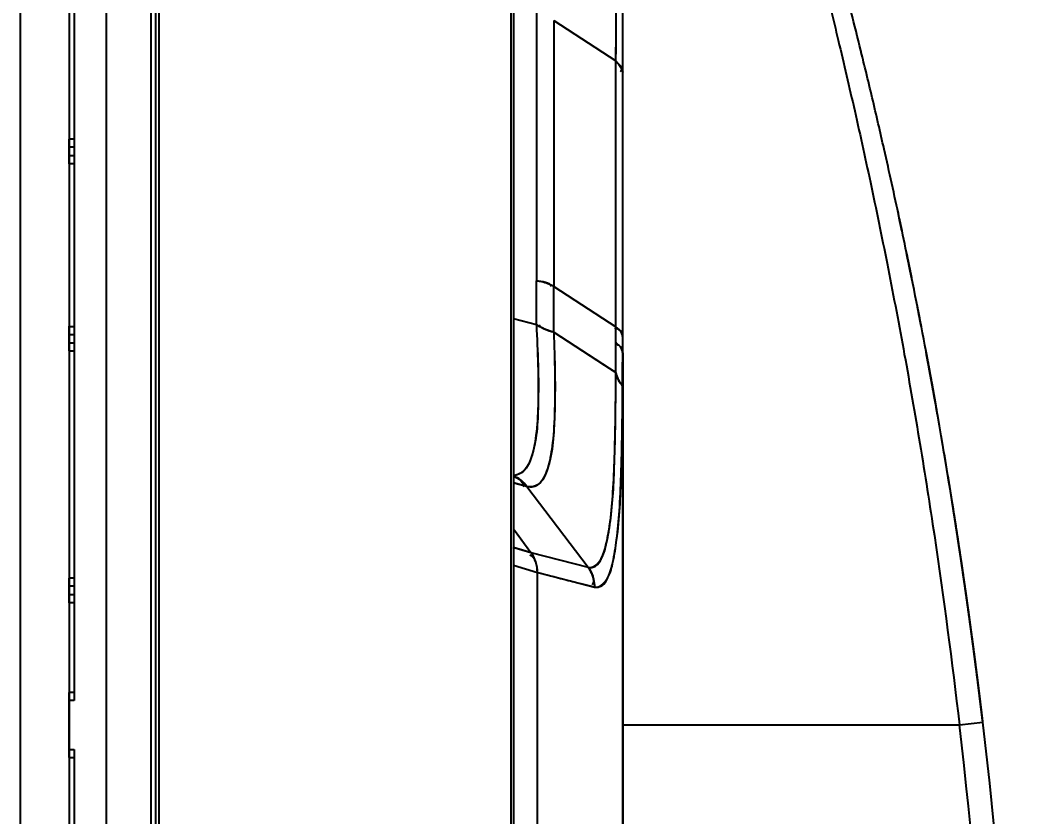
# Model space of a CAD drawing. Header units: millimetres. Extents: x -1070 to 42146, y 1440 to 12921.
# Drawn here: x 6337.7 to 6400.3, y 3512.2 to 3561.1 of the extents above; entities that cross this region are included whole.
import ezdxf

# ---------------------------------------------------------------- set-up
doc = ezdxf.new("R2010")
doc.units = ezdxf.units.MM
for name, color, linetype in [('06___PRT_ALL_SURFS', 7, 'Continuous'), ('DIM', 4, 'Continuous'), ('DW-PLUS-XIANGTI实线CONTINUOUS', 7, 'Continuous')]:
    doc.layers.add(name, color=color, linetype=linetype)
doc.styles.get("Standard").update_dxf_attribs({"font": 'arial.ttf'})
doc.dimstyles.new('ISO-200', dxfattribs={"dimtxt": 30, "dimasz": 25, "dimexe": 1.25, "dimexo": 5, "dimgap": 5, "dimtad": 1, "dimtoh": 1, "dimdec": 1, "dimdsep": 46, "dimtxsty": 'Standard', "dimcen": 2.5, "dimadec": 0, "dimazin": 0, "dimtfac": 1, "dimtdec": 1, "dimtmove": 0, "dimatfit": 3, "dimfxl": 1, "dimarcsym": 0})

# ---------------------------------------------------------------- blocks, each defined once
blk = doc.blocks.new('*D132')
at = {"layer": 'Defpoints', "color": 0, "transparency": 16777216}
for p in [(6369.185, 3662.826), (6369.185, 2872.826), (6505.484, 2872.826)]:
    blk.add_point(p, dxfattribs=at)
at = {"layer": 'DIM', "color": 0, "lineweight": -2, "transparency": 16777216}
for p, q in [((6374.185, 3662.826), (6506.734, 3662.826)), ((6505.484, 3637.826), (6505.484, 2897.826)), ((6374.185, 2872.826), (6506.734, 2872.826))]:
    blk.add_line(p, q, dxfattribs=at)
at = {"layer": 'DIM', "color": 0, "transparency": 16777216}
for points in [[(6501.317, 3637.826), (6509.65, 3637.826), (6505.484, 3662.826)], [(6501.317, 2897.826), (6509.65, 2897.826), (6505.484, 2872.826)]]:
    blk.add_solid(points, dxfattribs=at)
at = {"layer": 'DIM', "color": 0, "lineweight": -3, "transparency": 16777216, "insert": (6481.064, 3267.136), "char_height": 30, "attachment_point": 5, "rotation": 90}
blk.add_mtext('790 [2\'-7 1/8"]', dxfattribs=at)

msp = doc.modelspace()

# ---------------------------------------------------------------- linework, layer by layer
at = {"color": 1, "lineweight": -3}
msp.add_lwpolyline([(6337.685, 3767.826), (6340.685, 3767.826), (6340.685, 2767.826), (6337.685, 2767.826)], close=True, dxfattribs=at)
at = {"color": 7, "linetype": 'Continuous', "lineweight": -3}
for start, end in [(13.82424, 14.23148), (13.80299, 13.82424), (13.59544, 13.80299), (13.04452, 13.59544), (12.77716, 13.04452), (12.77518, 12.77716), (12.04874, 12.77518), (12.0485, 12.12433), (11.68363, 12.04874), (12.03784, 12.04874), (11.90412, 12.04855), (11.97732, 12.04858), (11.91007, 12.04851), (11.96724, 12.04849), (12.0463, 12.04849), (12.03761, 12.0485), (12.03837, 12.0485), (12.00791, 12.04849), (11.95846, 12.0485), (11.99602, 12.0485), (11.9182, 12.0484), (12.00069, 12.0485), (11.9129, 12.04841), (11.97265, 12.0485), (12.01835, 12.04819), (11.95476, 12.04735), (11.91388, 12.0475), (12.01952, 12.03837), (12.00937, 12.01952), (12.00235, 12.00937), (11.99789, 12.00235), (11.98001, 11.99789), (10.64154, 11.68363), (11.52324, 11.68342), (11.44518, 11.68347), (11.44501, 11.68346), (11.54362, 11.68342), (11.43134, 11.68341), (11.48669, 11.68338), (11.54758, 11.68342), (11.52952, 11.68339), (11.48085, 11.68341), (11.41702, 11.68341), (11.42198, 11.68341), (11.4831, 11.68304), (11.42799, 11.68293), (11.49352, 11.68258), (11.44403, 11.68251), (11.5084, 11.68191), (11.5466, 11.67401), (11.60401, 11.64018), (11.604, 11.64014), (11.59886, 11.63814), (11.58728, 11.63521), (11.58959, 11.63489), (11.58042, 11.62976), (11.61311, 11.62711), (11.61306, 11.6215), (11.61294, 11.62138), (11.555, 11.61662), (11.60578, 11.61364), (11.60589, 11.61306), (11.58759, 11.61311), (11.60403, 11.60589), (11.59895, 11.60403), (11.45189, 11.60401), (11.59304, 11.59895), (11.59295, 11.59886), (11.58967, 11.59304), (11.58733, 11.58967), (11.5851, 11.58959), (11.58175, 11.58759), (11.58517, 11.58733), (11.58319, 11.58728), (11.58324, 11.58517), (11.58045, 11.58324), (11.57819, 11.58045), (11.57816, 11.58042), (11.07975, 11.10372), (10.94212, 11.07975), (10.9054, 10.94212), (10.45209, 10.64204), (10.42013, 10.6416), (10.52593, 10.64162), (10.50859, 10.64141), (10.06673, 10.64154), (10.46332, 10.64138), (10.52824, 10.64138), (10.44571, 10.64138), (10.33652, 10.64137), (10.37766, 10.64137), (10.3763, 10.64138), (10.47141, 10.64138), (10.53089, 10.64137), (10.56044, 10.64138), (10.48114, 10.64137), (10.40379, 10.64137), (10.3115, 10.64136), (10.39858, 10.64136), (10.41951, 10.64137), (10.54181, 10.6413), (10.45515, 10.64126), (10.31834, 10.64135), (10.3818, 10.64125), (10.51342, 10.64137), (10.51962, 10.64137), (10.54954, 10.64136), (10.55319, 10.64136), (10.53057, 10.64137), (10.48741, 10.63984), (10.06673, 10.63034), (10.06662, 10.63018), (10.06577, 10.62464), (10.06663, 10.62439), (10.06663, 10.61724), (10.56946, 10.61698), (10.06662, 10.61673), (10.56708, 10.56946), (10.06717, 10.56833), (10.56153, 10.56708), (10.06663, 10.5664), (10.06657, 10.56481), (10.55429, 10.56153), (10.06657, 10.56044), (10.55069, 10.55429), (10.06661, 10.55319), (10.54341, 10.55069), (10.06661, 10.54954), (10.53239, 10.54341), (10.06654, 10.54181), (10.53006, 10.53239), (10.06661, 10.53089), (10.06661, 10.53057), (10.52767, 10.53006), (10.06659, 10.52824), (10.52137, 10.52767), (10.06652, 10.52593), (10.51569, 10.52137), (10.06661, 10.51962), (10.51085, 10.51569), (10.06659, 10.51342), (10.50769, 10.51085), (10.06665, 10.50859), (10.49149, 10.50769), (10.48393, 10.49149), (10.4745, 10.48393), (10.46756, 10.4745), (10.45616, 10.46756), (10.44983, 10.45616), (10.43166, 10.44983), (10.4276, 10.43166), (10.41069, 10.4276), (10.4059, 10.41069), (10.39053, 10.4059), (10.38752, 10.39053), (10.38561, 10.38752), (10.37928, 10.38561), (10.36803, 10.37928), (10.35302, 10.36803), (6.76966, 10.06673), (10.03632, 10.06661), (10.02082, 10.06661), (10.01981, 10.06663), (10.02713, 10.06659), (10.03632, 10.06661), (10.02057, 10.06589), (9.94945, 10.03632), (9.93895, 9.94945), (8.95397, 9.68063), (8.9489, 9.67849), (8.82288, 9.48736), (9.23702, 9.25253), (9.24997, 9.25247), (9.23702, 9.25253), (9.23831, 9.24997), (9.23835, 9.24999), (9.22575, 9.23835), (9.22547, 9.23702), (9.22183, 9.22547), (8.46404, 9.09679), (8.41749, 9.09495), (8.45699, 9.0897), (8.44012, 9.06637), (8.24843, 8.98459), (8.24344, 8.9777), (8.21333, 8.94236), (8.28654, 8.93054), (8.66001, 8.7578), (8.71671, 8.73132), (8.71374, 8.71671), (8.70285, 8.71667), (8.70288, 8.71374), (8.70063, 8.7137), (8.69258, 8.70345), (8.70066, 8.70288), (8.69191, 8.70066), (8.68318, 8.69191), (8.68316, 8.69189), (8.65913, 8.68318), (8.65367, 8.65913), (8.65432, 8.65911), (7.93169, 8.63198), (7.90174, 8.58402), (7.88458, 8.5703), (7.86163, 8.54064), (7.90481, 8.54013), (7.92603, 8.53774), (7.83919, 8.52062), (7.86634, 8.5174), (7.86087, 8.51139), (7.81427, 8.506), (7.80812, 8.49963), (7.79601, 8.48359), (7.81657, 8.44664), (7.80823, 8.43857), (7.79487, 8.4205), (7.71594, 8.40039), (7.76452, 8.38108), (7.68457, 8.35215), (8.21001, 8.21335), (8.20589, 8.21333), (8.2059, 8.21001), (8.20221, 8.2059), (8.1981, 8.20221), (8.19809, 8.2022), (8.19642, 8.1981), (8.19417, 8.19642), (8.19417, 8.19641), (8.15926, 8.19417), (8.15493, 8.15926), (8.14552, 8.15923), (8.14756, 8.15493), (8.13953, 8.15489), (8.14557, 8.14756), (8.13251, 8.14752), (8.13957, 8.14557), (8.13256, 8.13957), (8.12157, 8.13256), (8.1245, 8.13123), (8.11762, 8.12453), (8.11756, 8.1245), (8.1042, 8.12157), (8.10415, 8.12152), (7.97324, 8.11762), (8.1119, 8.11756), (8.08405, 8.1042), (7.37998, 8.10415), (8.06958, 8.08405), (8.06954, 8.08401), (8.05136, 8.06958), (7.35171, 8.06954), (7.41141, 8.0436), (7.32468, 8.03369), (7.31379, 8.02017), (7.35437, 7.99878), (7.29571, 7.9912), (7.26929, 7.9764), (7.26171, 7.96793), (7.31188, 7.96083), (7.21131, 7.91568), (7.29805, 7.90896), (7.25544, 7.89306), (7.20313, 7.8915), (7.1906, 7.87943), (7.21446, 7.86412), (7.20943, 7.85556), (7.15884, 7.83504), (7.15293, 7.82586), (7.16854, 7.79767), (7.11022, 7.79295), (7.10372, 7.79006), (7.15949, 7.78867), (7.14972, 7.77502), (7.62485, 7.67266), (7.60597, 7.62485), (7.60594, 7.62482), (7.53969, 7.60597), (7.53445, 7.53969), (7.53444, 7.53969), (7.50458, 7.53445), (6.86799, 7.53444), (6.85334, 7.48702), (6.76966, 7.4845), (6.76966, 7.4803), (6.82255, 7.4733), (6.84468, 7.4605), (6.76966, 7.45607), (6.76966, 7.44472), (6.76966, 7.44359), (6.76965, 7.40103), (6.7715, 7.39719), (6.76966, 7.37473), (6.76968, 7.33934), (6.76966, 7.33774), (6.76963, 7.3049), (6.76964, 7.29237), (6.76921, 7.28684), (6.76961, 7.27312), (6.76964, 7.27228), (6.76966, 7.24906), (6.76966, 7.24266), (6.76966, 7.23568), (6.76966, 7.20224), (6.76966, 7.19997), (6.76966, 7.19718), (6.76956, 7.19169), (7.15694, 7.18001), (7.16854, 7.17581), (6.7696, 7.17581), (7.15949, 7.16854), (7.15692, 7.16854), (7.15293, 7.15949), (7.14399, 7.15949), (7.15281, 7.15884), (7.14905, 7.15692), (7.15283, 7.15694), (7.14905, 7.15293), (7.13656, 7.15293), (7.14458, 7.15281), (7.14404, 7.15283), (7.13095, 7.14972), (7.13962, 7.14905), (6.76966, 7.14905), (7.14039, 7.14458), (7.13962, 7.14399), (7.13663, 7.14404), (6.76964, 7.14039), (7.13426, 7.13962), (6.76965, 7.13962), (7.13102, 7.13663), (7.13426, 7.13656), (7.12989, 7.13426), (6.76956, 7.13426), (7.11032, 7.13102), (6.76968, 7.13095), (7.12838, 7.12989), (7.11054, 7.12838), (7.11054, 7.12838), (7.10582, 7.11054), (7.10562, 7.11054), (7.10572, 7.11032), (7.10582, 7.11022), (7.10371, 7.10582), (7.09387, 7.10582), (6.76968, 7.10562), (7.08564, 7.10572), (7.09387, 7.10371), (7.09225, 7.10372), (7.09225, 7.09387), (7.08553, 7.09387), (7.08962, 7.09225), (7.08353, 7.09225), (7.08199, 7.08962), (7.08199, 7.08962), (7.08365, 7.08564), (6.76984, 7.08553), (7.07119, 7.08365), (6.76967, 7.08353), (7.02752, 7.08199), (7.07106, 7.08199), (7.01094, 7.07119), (6.76966, 7.07106), (7.01085, 7.02752), (7.01586, 7.02752), (7.0121, 7.01586), (6.9995, 7.01586), (6.99788, 7.0121), (6.99957, 7.01094), (6.76966, 7.01085), (6.99788, 6.9995), (6.94705, 6.99957), (6.96148, 6.99788), (6.76957, 6.99788), (6.94532, 6.96148), (6.947, 6.96147), (6.84704, 6.94705), (6.94532, 6.947), (6.86799, 6.94532), (6.76954, 6.94532), (6.85334, 6.86799), (6.85238, 6.86799), (6.84692, 6.85238)]:
    msp.add_arc((6058.352, 3477.826), 340.833, start, end, dxfattribs=at)
msp.add_open_spline([(6383.217, 3577.528), (6383.218, 3577.527), (6383.218, 3577.519), (6383.224, 3577.507), (6383.23, 3577.483), (6383.24, 3577.451), (6383.252, 3577.41), (6383.273, 3577.336), (6383.307, 3577.222), (6383.355, 3577.056), (6383.415, 3576.855), (6383.484, 3576.617), (6383.564, 3576.343), (6383.654, 3576.034), (6383.794, 3575.55), (6383.993, 3574.858), (6384.259, 3573.924), (6384.56, 3572.855), (6384.895, 3571.653), (6385.26, 3570.322), (6385.653, 3568.866), (6386.23, 3566.688), (6387.003, 3563.684), (6387.967, 3559.76), (6388.973, 3555.443), (6389.998, 3550.772), (6391.018, 3545.788), (6392.014, 3540.537), (6392.964, 3535.064), (6394.158, 3527.48), (6394.922, 3521.71), (6395.372, 3517.826)], degree=3, knots=[0, 0, 0, 0, 0.000079, 0.000315, 0.000708, 0.001258, 0.001965, 0.002829, 0.005027, 0.00785, 0.011294, 0.015356, 0.020034, 0.025321, 0.031215, 0.044798, 0.060734, 0.07897, 0.099443, 0.122088, 0.146835, 0.173608, 0.232921, 0.299374, 0.37228, 0.450926, 0.534572, 0.622455, 0.713781, 0.807725, 1, 1, 1, 1], dxfattribs=at)
at = {"layer": '06___PRT_ALL_SURFS', "color": 7, "linetype": 'Continuous', "lineweight": -3}
for p, q in [((6374.685, 3561.009), (6374.685, 3564.316)), ((6369.393, 3561.553), (6369.393, 3552.295)), ((6374.283, 3560.324), (6374.29, 3561.739)), ((6370.463, 3561.108), (6370.462, 3552.295)), ((6370.463, 3561.108), (6374.271, 3558.626)), ((6374.685, 3559.294), (6374.685, 3561.009)), ((6374.272, 3558.626), (6374.283, 3560.324)), ((6374.685, 3557.902), (6374.685, 3559.294)), ((6374.271, 3557.902), (6374.271, 3558.626)), ((6374.272, 3549.875), (6374.271, 3557.902)), ((6374.685, 3549.875), (6374.685, 3557.902)), ((6369.393, 3552.295), (6369.393, 3545.116)), ((6370.462, 3552.295), (6370.462, 3544.76)), ((6374.272, 3542.277), (6374.272, 3549.875)), ((6374.685, 3542.277), (6374.685, 3549.875)), ((6370.462, 3544.76), (6374.272, 3542.277)), ((6369.39, 3542.404), (6367.985, 3542.78)), ((6374.271, 3542.116), (6374.272, 3542.277)), ((6374.271, 3541.793), (6374.271, 3542.116)), ((6374.685, 3541.661), (6374.685, 3542.277)), ((6370.451, 3541.96), (6372.684, 3540.505)), ((6374.27, 3541.304), (6374.271, 3541.793)), ((6374.685, 3541.498), (6374.685, 3541.661)), ((6374.685, 3540.681), (6374.685, 3541.498)), ((6374.269, 3540.995), (6374.27, 3541.304)), ((6372.684, 3540.505), (6373.559, 3539.934)), ((6374.685, 3540.449), (6374.685, 3540.681)), ((6374.685, 3540.681), (6374.685, 3540.449)), ((6374.685, 3540.449), (6374.685, 3539.476)), ((6373.559, 3539.934), (6374.008, 3539.642)), ((6374.008, 3539.642), (6374.114, 3539.573)), ((6374.114, 3539.573), (6374.262, 3539.476)), ((6374.685, 3539.476), (6374.685, 3538.476)), ((6374.685, 3538.476), (6374.685, 3521.591)), ((6368.777, 3532.479), (6367.988, 3532.69)), ((6368.806, 3532.47), (6368.777, 3532.479)), ((6368.806, 3532.47), (6372.564, 3527.51)), ((6367.985, 3529.865), (6368.32, 3529.411)), ((6368.32, 3529.411), (6369.05, 3528.42)), ((6367.982, 3528.738), (6368.74, 3528.512)), ((6368.74, 3528.512), (6369.05, 3528.42)), ((6369.05, 3528.42), (6372.564, 3527.51)), ((6367.985, 3527.643), (6369.447, 3527.196)), ((6369.447, 3508.456), (6369.447, 3527.196)), ((6369.447, 3527.196), (6371.614, 3526.637)), ((6371.614, 3526.637), (6372.945, 3526.299)), ((6374.685, 3521.591), (6374.685, 3514.061)), ((6374.685, 3517.826), (6395.372, 3517.826)), ((6395.372, 3517.826), (6396.809, 3518.003)), ((6374.685, 3514.061), (6374.685, 3497.176))]:
    msp.add_line(p, q, dxfattribs=at)
for centre, radius, start, end in [((5853.272, 3544.31), 516.122, 359.78843, 0.08955), ((5857.588, 3544.971), 512.874, 359.66377, 359.97647), ((5803.963, 3541.909), 570.307, 359.75571, 359.90817), ((6373.484, 3540.118), 1.423, 52.28645, 56.47854), ((5880.346, 3540.679), 494.339, 359.74465, 359.97334), ((6058.404, 3477.826), 339.333, 0, 6.76966), ((6058.352, 3477.826), 340.833, 0, 6.76966)]:
    msp.add_arc(centre, radius, start, end, dxfattribs=at)
for points, knots in [([(6374.271, 3558.628), (6374.328, 3558.549), (6374.483, 3558.325), (6374.685, 3558.084), (6374.685, 3557.902)], [0, 0, 0, 0, 0.347181, 1, 1, 1, 1]), ([(6369.393, 3545.116), (6369.496, 3545.103), (6369.867, 3545.037), (6370.233, 3544.909), (6370.462, 3544.76)], [0, 0, 0, 0, 0.276255, 1, 1, 1, 1]), ([(6369.382, 3542.406), (6369.468, 3540.761), (6369.566, 3538.488), (6369.41, 3535.761), (6369.216, 3534.685), (6369.065, 3534.248)], [0, 0, 0, 0, 0.603111, 0.830818, 1, 1, 1, 1]), ([(6370.453, 3541.951), (6370.378, 3541.968), (6370.01, 3542.084), (6369.655, 3542.244), (6369.39, 3542.404)], [0, 0, 0, 0, 0.198926, 1, 1, 1, 1]), ([(6374.664, 3541.807), (6374.651, 3541.85), (6374.569, 3542.041), (6374.406, 3542.186), (6374.272, 3542.274)], [0, 0, 0, 0, 0.220058, 1, 1, 1, 1]), ([(6370.451, 3541.96), (6370.515, 3540.261), (6370.58, 3537.918), (6370.403, 3535.11), (6370.21, 3534.005), (6370.062, 3533.555)], [0, 0, 0, 0, 0.604173, 0.831564, 1, 1, 1, 1]), ([(6374.685, 3540.681), (6374.685, 3540.731), (6374.652, 3540.954), (6374.491, 3541.138), (6374.355, 3541.243)], [0, 0, 0, 0, 0.224731, 1, 1, 1, 1]), ([(6372.568, 3527.513), (6372.714, 3527.475), (6373.116, 3527.555), (6373.476, 3528.189), (6373.75, 3529.13), (6373.961, 3530.494), (6374.11, 3532.244), (6374.204, 3534.366), (6374.254, 3536.818), (6374.261, 3538.558), (6374.262, 3539.476)], [0, 0, 0, 0, 0.036161, 0.085687, 0.163653, 0.27313, 0.413672, 0.583941, 0.78063, 1, 1, 1, 1]), ([(6374.262, 3539.477), (6374.313, 3539.253), (6374.406, 3538.959), (6374.663, 3538.686), (6374.679, 3538.544), (6374.68, 3538.476)], [0, 0, 0, 0, 0.628464, 0.813082, 1, 1, 1, 1]), ([(6372.945, 3526.299), (6373.093, 3526.261), (6373.498, 3526.349), (6373.858, 3526.991), (6374.136, 3527.945), (6374.35, 3529.328), (6374.505, 3531.104), (6374.605, 3533.263), (6374.661, 3535.762), (6374.676, 3537.538), (6374.68, 3538.476)], [0, 0, 0, 0, 0.035868, 0.085218, 0.162881, 0.272006, 0.412291, 0.582448, 0.779596, 1, 1, 1, 1]), ([(6369.065, 3534.248), (6368.962, 3533.95), (6368.749, 3533.427), (6368.209, 3533.156), (6367.985, 3533.156)], [0, 0, 0, 0, 0.584327, 1, 1, 1, 1]), ([(6370.062, 3533.555), (6369.999, 3533.361), (6369.864, 3533.026), (6369.576, 3532.624), (6369.2, 3532.417), (6368.934, 3532.439), (6368.81, 3532.472)], [0, 0, 0, 0, 0.332247, 0.5858, 0.791208, 1, 1, 1, 1]), ([(6372.564, 3527.51), (6372.621, 3527.427), (6372.836, 3527.06), (6372.955, 3526.625), (6372.945, 3526.299)], [0, 0, 0, 0, 0.234633, 1, 1, 1, 1])]:
    msp.add_open_spline(points, degree=3, knots=knots, dxfattribs=at)
for points in [[(6374.685, 3541.661), (6374.685, 3541.71), (6374.678, 3541.76), (6374.664, 3541.807)], [(6368.805, 3532.473), (6368.598, 3532.748), (6368.304, 3532.97), (6367.986, 3533.103)], [(6367.991, 3533.098), (6368.296, 3532.965), (6368.575, 3532.745), (6368.777, 3532.479)], [(6369.447, 3527.196), (6369.45, 3527.625), (6369.306, 3528.076), (6369.049, 3528.42)]]:
    msp.add_open_spline(points, degree=3, dxfattribs=at)
at = {"layer": 'DW-PLUS-XIANGTI实线CONTINUOUS', "color": 7, "lineweight": -3}
for p, q in [((6367.844, 2891.79), (6367.844, 3643.862)), ((6367.985, 3643.88), (6367.985, 2891.771)), ((6340.985, 3642.326), (6340.985, 3519.326)), ((6342.985, 2894.054), (6342.985, 3641.598)), ((6345.985, 3640.984), (6345.985, 2894.668)), ((6346.19, 3641.011), (6346.19, 2894.641)), ((6345.692, 3640.946), (6345.692, 3117.826)), ((6374.685, 3471.334), (6374.685, 3576.204)), ((6369.393, 3561.553), (6369.393, 3545.116)), ((6370.463, 3561.108), (6370.462, 3544.76)), ((6370.463, 3561.108), (6374.271, 3558.626)), ((6374.272, 3542.277), (6374.271, 3558.626)), ((6340.985, 3553.811), (6340.685, 3553.811)), ((6340.685, 3552.295), (6340.685, 3553.81)), ((6340.985, 3553.311), (6340.685, 3553.311)), ((6340.685, 3552.81), (6340.985, 3552.81)), ((6340.685, 3552.311), (6340.985, 3552.311)), ((6370.462, 3544.76), (6374.272, 3542.277)), ((6369.39, 3542.404), (6367.985, 3542.78)), ((6340.685, 3540.81), (6340.685, 3542.326)), ((6340.685, 3542.309), (6340.985, 3542.309)), ((6374.271, 3541.793), (6374.272, 3542.277)), ((6340.685, 3541.81), (6340.985, 3541.81)), ((6370.451, 3541.96), (6374.262, 3539.476)), ((6374.27, 3541.304), (6374.271, 3541.793)), ((6340.685, 3541.309), (6340.985, 3541.309)), ((6340.685, 3540.809), (6340.985, 3540.809)), ((6374.268, 3540.682), (6374.27, 3541.304)), ((6374.268, 3540.382), (6374.268, 3540.682)), ((6374.684, 3539.563), (6374.685, 3540.681)), ((6374.68, 3538.476), (6374.684, 3539.563)), ((6368.777, 3532.479), (6367.998, 3532.688)), ((6368.789, 3532.476), (6368.777, 3532.479)), ((6368.806, 3532.47), (6368.789, 3532.476)), ((6368.806, 3532.47), (6372.564, 3527.51)), ((6367.985, 3529.865), (6369.05, 3528.42)), ((6367.944, 3528.749), (6369.05, 3528.42)), ((6369.05, 3528.42), (6372.564, 3527.51)), ((6367.985, 3527.643), (6369.447, 3527.196)), ((6369.447, 3508.456), (6369.447, 3527.196)), ((6340.985, 3526.843), (6340.685, 3526.843)), ((6340.685, 3525.326), (6340.685, 3526.842)), ((6340.985, 3526.343), (6340.685, 3526.343)), ((6340.685, 3525.842), (6340.985, 3525.842)), ((6340.685, 3525.342), (6340.985, 3525.342)), ((6340.685, 3515.826), (6340.685, 3519.826)), ((6340.985, 3519.826), (6340.685, 3519.826)), ((6340.985, 3519.326), (6340.685, 3519.326)), ((6340.685, 3516.326), (6340.985, 3516.326)), ((6340.685, 3515.826), (6340.985, 3515.826)), ((6340.985, 3516.326), (6340.985, 3393.326))]:
    msp.add_line(p, q, dxfattribs=at)
for centre, radius, start, end in [((5321.095, 3566.119), 1053.204, 359.592378, 359.824045), ((5853.272, 3544.31), 516.122, 359.78843, 0.08955), ((5857.588, 3544.971), 512.874, 359.66377, 359.97647), ((6066.805, 3540.85), 307.463, 359.74411, 359.91277), ((6002.211, 3539.981), 372.052, 359.76532, 359.92222)]:
    msp.add_arc(centre, radius, start, end, dxfattribs=at)
for points, knots in [([(6374.271, 3558.628), (6374.323, 3558.556), (6374.437, 3558.41), (6374.687, 3558.219), (6374.597, 3558), (6374.532, 3557.952)], [0, 0, 0, 0, 0.325866, 0.703604, 1, 1, 1, 1]), ([(6369.382, 3542.406), (6369.468, 3540.761), (6369.551, 3538.054), (6369.419, 3535.27), (6369.065, 3534.248)], [0, 0, 0, 0, 0.603695, 1, 1, 1, 1]), ([(6370.453, 3541.951), (6370.389, 3541.966), (6370.063, 3542.037), (6369.743, 3542.189), (6369.548, 3542.375)], [0, 0, 0, 0, 0.196593, 1, 1, 1, 1]), ([(6374.685, 3541.661), (6374.685, 3541.824), (6374.564, 3542.116), (6374.301, 3542.176), (6374.208, 3542.194)], [0, 0, 0, 0, 0.633424, 1, 1, 1, 1]), ([(6370.451, 3541.96), (6370.515, 3540.261), (6370.559, 3537.469), (6370.409, 3534.611), (6370.062, 3533.555)], [0, 0, 0, 0, 0.604663, 1, 1, 1, 1]), ([(6374.685, 3540.681), (6374.685, 3540.845), (6374.565, 3541.142), (6374.299, 3541.204), (6374.207, 3541.223)], [0, 0, 0, 0, 0.635815, 1, 1, 1, 1]), ([(6374.262, 3539.477), (6374.291, 3539.349), (6374.367, 3538.992), (6374.677, 3538.707), (6374.68, 3538.476)], [0, 0, 0, 0, 0.362334, 1, 1, 1, 1]), ([(6372.568, 3527.513), (6372.871, 3527.433), (6373.47, 3528.003), (6373.688, 3528.965), (6374.056, 3530.857), (6374.201, 3534.058), (6374.253, 3536.853), (6374.26, 3538.457)], [0, 0, 0, 0, 0.082137, 0.160001, 0.269288, 0.580208, 1, 1, 1, 1]), ([(6372.945, 3526.299), (6373.272, 3526.215), (6373.896, 3526.887), (6374.108, 3527.938), (6374.485, 3530.053), (6374.621, 3533.599), (6374.672, 3536.7), (6374.68, 3538.476)], [0, 0, 0, 0, 0.079955, 0.158072, 0.267835, 0.580019, 1, 1, 1, 1]), ([(6369.065, 3534.248), (6369.008, 3534.082), (6368.825, 3533.6), (6368.339, 3533.156), (6367.986, 3533.156)], [0, 0, 0, 0, 0.33174, 1, 1, 1, 1]), ([(6370.062, 3533.555), (6369.951, 3533.216), (6369.736, 3532.584), (6369.048, 3532.408), (6368.81, 3532.472)], [0, 0, 0, 0, 0.59187, 1, 1, 1, 1]), ([(6367.993, 3533.11), (6368.053, 3533.088), (6368.17, 3533.041), (6368.28, 3532.976), (6368.33, 3532.939)], [0, 0, 0, 0, 0.505586, 1, 1, 1, 1]), ([(6371.072, 3526.777), (6371.249, 3526.731), (6371.873, 3526.57), (6372.498, 3526.414), (6372.945, 3526.299)], [0, 0, 0, 0, 0.283705, 1, 1, 1, 1])]:
    msp.add_open_spline(points, degree=3, knots=knots, dxfattribs=at)
for points in [[(6369.393, 3545.116), (6369.714, 3545.074), (6370.217, 3545.065), (6370.293, 3544.75)], [(6368.805, 3532.473), (6368.602, 3532.743), (6368.31, 3533.055), (6367.972, 3533.05)], [(6368.33, 3532.939), (6368.479, 3532.829), (6368.588, 3532.643), (6368.609, 3532.459)], [(6369.447, 3527.196), (6369.45, 3527.582), (6369.344, 3528.114), (6368.986, 3528.26)], [(6369.447, 3527.196), (6369.989, 3527.056), (6370.531, 3526.917), (6371.072, 3526.777)], [(6372.564, 3527.51), (6372.773, 3527.207), (6373.026, 3526.725), (6372.803, 3526.432)]]:
    msp.add_open_spline(points, degree=3, dxfattribs=at)

# ---------------------------------------------------------------- dimensions: what is measured, and where the dimension line sits
at = {"layer": 'DIM', "color": 7, "lineweight": -3}
dim = msp.add_linear_dim(base=(6505.484, 2872.826), p1=(6369.185, 3662.826), p2=(6369.185, 2872.826), angle=90, dimstyle='ISO-200', dxfattribs=at)
dim.commit()
dim.dimension.update_dxf_attribs({"geometry": '*D132', "text_midpoint": (6505.484, 3267.136), "dimtype": 160})

doc.saveas('drawing.dxf')
